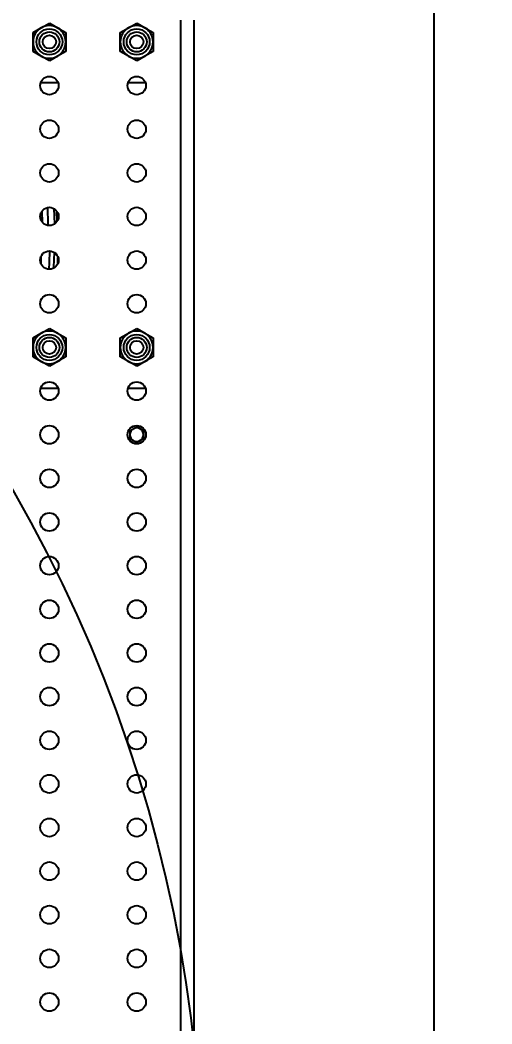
# Model space of a CAD drawing. Header units: inches. Extents: x 0 to 11, y 0 to 8.4.
# Drawn here: x 5.317 to 5.767, y 5.888 to 6.846 of the extents above; entities that cross this region are included whole.
import ezdxf

# ---------------------------------------------------------------- set-up
doc = ezdxf.new("R2010")
doc.units = ezdxf.units.IN
doc.header["$MEASUREMENT"] = 0
doc.header["$PDSIZE"] = -1
doc.layers.add('OBJ', color=50, linetype='Continuous')
doc.dimstyles.get("Standard").update_dxf_attribs({"dimtxt": 0.18, "dimasz": 0.18, "dimexe": 0.18, "dimexo": 0.0625, "dimgap": 0.09, "dimtad": 0, "dimtih": 1, "dimtoh": 1, "dimdec": 4, "dimzin": 0, "dimdsep": 46, "dimtxsty": 'Standard', "dimcen": 0.09, "dimadec": 0, "dimazin": 0, "dimtfac": 1, "dimtdec": 4, "dimtofl": 0, "dimtmove": 0, "dimatfit": 3, "dimfxl": 1, "dimtolj": 1, "dimtzin": 0, "dimarcsym": 0})

# ---------------------------------------------------------------- blocks, each defined once
blk = doc.blocks.new('*D8')
at = {"layer": 'Defpoints', "color": 0, "transparency": 16777216}
for p in [(5.7116, 7.07514), (5.7116, 4.36681), (9.6024, 4.36681)]:
    blk.add_point(p, dxfattribs=at)
at = {"layer": 'OBJ', "color": 0, "lineweight": -2, "transparency": 16777216}
for p, q in [((5.7616, 7.07514), (9.7274, 7.07514)), ((9.6024, 6.94514), (9.6024, 5.84348)), ((9.6024, 4.49681), (9.6024, 5.59848)), ((5.7616, 4.36681), (9.7274, 4.36681))]:
    blk.add_line(p, q, dxfattribs=at)
at = {"layer": 'OBJ', "color": 0, "transparency": 16777216}
for points in [[(9.58073, 6.94514), (9.62406, 6.94514), (9.6024, 7.07514)], [(9.58073, 4.49681), (9.62406, 4.49681), (9.6024, 4.36681)]]:
    blk.add_solid(points, dxfattribs=at)
at = {"layer": 'OBJ', "color": 0, "transparency": 16777216, "insert": (9.6024, 5.72098), "char_height": 0.125, "attachment_point": 5}
blk.add_mtext('\\A1;32.500000', dxfattribs=at)

msp = doc.modelspace()

# ---------------------------------------------------------------- linework, layer by layer
at = {"color": 7, "linetype": 'Continuous', "lineweight": 25}
for p, q in [((5.33670061, 6.83867584), (5.34451311, 6.84318639)), ((5.34451311, 6.84318639), (5.35232561, 6.83867584)), ((5.42003394, 6.83867584), (5.42784644, 6.84318639)), ((5.42784644, 6.84318639), (5.43565894, 6.83867584)), ((5.46951311, 6.84597753), (5.46951311, 4.59597753)), ((5.48242978, 6.84597753), (5.48242978, 4.59597753)), ((5.32888811, 6.83416529), (5.33670061, 6.83867584)), ((5.32888811, 6.82514419), (5.32888811, 6.83416529)), ((5.35232561, 6.83867584), (5.36013811, 6.83416529)), ((5.36013811, 6.83416529), (5.36013811, 6.82514419)), ((5.41222144, 6.83416529), (5.42003394, 6.83867584)), ((5.41222144, 6.82514419), (5.41222144, 6.83416529)), ((5.43565894, 6.83867584), (5.44347144, 6.83416529)), ((5.44347144, 6.83416529), (5.44347144, 6.82514419)), ((5.32888811, 6.8161231), (5.32888811, 6.82514419)), ((5.36013811, 6.82514419), (5.36013811, 6.8161231)), ((5.41222144, 6.8161231), (5.41222144, 6.82514419)), ((5.44347144, 6.82514419), (5.44347144, 6.8161231)), ((5.33670061, 6.81161255), (5.32888811, 6.8161231)), ((5.36013811, 6.8161231), (5.35232561, 6.81161255)), ((5.42003394, 6.81161255), (5.41222144, 6.8161231)), ((5.44347144, 6.8161231), (5.43565894, 6.81161255)), ((5.34451311, 6.807102), (5.33670061, 6.81161255)), ((5.35232561, 6.81161255), (5.34451311, 6.807102)), ((5.42784644, 6.807102), (5.42003394, 6.81161255)), ((5.43565894, 6.81161255), (5.42784644, 6.807102)), ((5.35289836, 6.78597753), (5.33612785, 6.78597753)), ((5.4362317, 6.78597753), (5.41946119, 6.78597753)), ((5.33721395, 6.66303655), (5.33762351, 6.65336201)), ((5.34873404, 6.66594216), (5.34930783, 6.65135998)), ((5.35183051, 6.65400588), (5.35153232, 6.66342253)), ((5.33650674, 6.61998954), (5.33636835, 6.61383023)), ((5.32888811, 6.54249863), (5.33670061, 6.54700918)), ((5.33670061, 6.54700918), (5.34451311, 6.55151972)), ((5.34451311, 6.55151972), (5.35232561, 6.54700918)), ((5.35232561, 6.54700918), (5.36013811, 6.54249863)), ((5.41222144, 6.54249863), (5.42003394, 6.54700918)), ((5.42003394, 6.54700918), (5.42784644, 6.55151972)), ((5.42784644, 6.55151972), (5.43565894, 6.54700918)), ((5.43565894, 6.54700918), (5.44347144, 6.54249863)), ((5.32888811, 6.53347753), (5.32888811, 6.54249863)), ((5.36013811, 6.54249863), (5.36013811, 6.53347753)), ((5.41222144, 6.53347753), (5.41222144, 6.54249863)), ((5.44347144, 6.54249863), (5.44347144, 6.53347753)), ((5.32888811, 6.52445643), (5.32888811, 6.53347753)), ((5.36013811, 6.53347753), (5.36013811, 6.52445643)), ((5.41222144, 6.52445643), (5.41222144, 6.53347753)), ((5.44347144, 6.53347753), (5.44347144, 6.52445643)), ((5.33670061, 6.51994588), (5.32888811, 6.52445643)), ((5.34451311, 6.51543533), (5.33670061, 6.51994588)), ((5.35232561, 6.51994588), (5.34451311, 6.51543533)), ((5.36013811, 6.52445643), (5.35232561, 6.51994588)), ((5.42003394, 6.51994588), (5.41222144, 6.52445643)), ((5.42784644, 6.51543533), (5.42003394, 6.51994588)), ((5.43565894, 6.51994588), (5.42784644, 6.51543533)), ((5.44347144, 6.52445643), (5.43565894, 6.51994588)), ((5.35289836, 6.49431086), (5.33612785, 6.49431086)), ((5.4362317, 6.49431086), (5.41946119, 6.49431086)), ((5.42133394, 6.45390419), (5.42784644, 6.45766418)), ((5.42133394, 6.45390419), (5.42133394, 6.4463842)), ((5.43435894, 6.45390419), (5.42784644, 6.45766418)), ((5.43435894, 6.45390419), (5.43435894, 6.4463842)), ((5.42133394, 6.4463842), (5.42784644, 6.44262421)), ((5.43435894, 6.4463842), (5.42784644, 6.44262421))]:
    msp.add_line(p, q, dxfattribs=at)
at = {"color": 7, "linetype": 'Continuous', "lineweight": 25, "flags": 128}
for points in [[(5.34336007, 6.6499755), (5.34333007, 6.65114184), (5.34292247, 6.66695731)], [(5.34435059, 6.60814038), (5.34461139, 6.6145017), (5.34505662, 6.62537596)], [(5.34895968, 6.62415065), (5.34855551, 6.61010489), (5.34852714, 6.60912064)], [(5.35245919, 6.6133946), (5.35250059, 6.6145017), (5.35268503, 6.6194404)]]:
    msp.add_lwpolyline(points, dxfattribs=at)
at = {"color": 7, "linetype": 'Continuous', "lineweight": 25}
for centre, radius in [((5.34451311, 6.82514419), 0.01236979), ((5.34451311, 6.82514419), 0.00954025), ((5.42784644, 6.82514419), 0.01236979), ((5.42784644, 6.82514419), 0.00954025), ((5.34451311, 6.82514419), 0.00636667), ((5.42784644, 6.82514419), 0.00636667), ((5.34451311, 6.78347753), 0.00875), ((5.42784644, 6.78347753), 0.00875), ((5.34451311, 6.74181086), 0.00875), ((5.42784644, 6.74181086), 0.00875), ((5.34451311, 6.70014419), 0.00875), ((5.42784644, 6.70014419), 0.00875), ((5.34451311, 6.65847753), 0.00875), ((5.42784644, 6.65847753), 0.00875), ((5.34451311, 6.61681086), 0.00875), ((5.42784644, 6.61681086), 0.00875), ((5.34451311, 6.57514419), 0.00875), ((5.42784644, 6.57514419), 0.00875), ((5.34451311, 6.53347753), 0.01236979), ((5.42784644, 6.53347753), 0.01236979), ((5.34451311, 6.53347753), 0.00954025), ((5.34451311, 6.53347753), 0.00636667), ((5.42784644, 6.53347753), 0.00954025), ((5.42784644, 6.53347753), 0.00636667), ((5.34451311, 6.49181086), 0.00875), ((5.42784644, 6.49181086), 0.00875), ((5.34451311, 6.45014419), 0.00875), ((5.42784644, 6.45014419), 0.00875), ((5.34451311, 6.40847753), 0.00875), ((5.42784644, 6.40847753), 0.00875), ((5.34451311, 6.36681086), 0.00875), ((5.42784644, 6.36681086), 0.00875), ((5.34451311, 6.32514419), 0.00875), ((5.42784644, 6.32514419), 0.00875), ((5.34451311, 6.28347753), 0.00875), ((5.42784644, 6.28347753), 0.00875), ((5.34451311, 6.24181086), 0.00875), ((5.42784644, 6.24181086), 0.00875), ((5.34451311, 6.20014419), 0.00875), ((5.42784644, 6.20014419), 0.00875), ((5.34451311, 6.15847753), 0.00875), ((5.42784644, 6.15847753), 0.00875), ((5.34451311, 6.11681086), 0.00875), ((5.42784644, 6.11681086), 0.00875), ((5.34451311, 6.07514419), 0.00875), ((5.42784644, 6.07514419), 0.00875), ((5.34451311, 6.03347753), 0.00875), ((5.42784644, 6.03347753), 0.00875), ((5.34451311, 5.99181086), 0.00875), ((5.42784644, 5.99181086), 0.00875), ((5.34451311, 5.95014419), 0.00875), ((5.42784644, 5.95014419), 0.00875), ((5.34451311, 5.90847753), 0.00875), ((5.42784644, 5.90847753), 0.00875)]:
    msp.add_circle(centre, radius, dxfattribs=at)
for centre, radius, start, end in [((5.34451311, 6.82514419), 0.015625, 120, 180), ((5.34451311, 6.82514419), 0.015625, 60, 120), ((5.34451311, 6.82514419), 0.015625, 0, 60), ((5.42784644, 6.82514419), 0.015625, 120, 180), ((5.42784644, 6.82514419), 0.015625, 60, 120), ((5.42784644, 6.82514419), 0.015625, 0, 60), ((5.34451311, 6.82514419), 0.015625, 180, 240), ((5.34451311, 6.82514419), 0.015625, 300, 0), ((5.42784644, 6.82514419), 0.015625, 180, 240), ((5.42784644, 6.82514419), 0.015625, 300, 0), ((5.34451311, 6.82514419), 0.015625, 240, 300), ((5.42784644, 6.82514419), 0.015625, 240, 300), ((5.34451311, 6.53347753), 0.015625, 120, 180), ((5.34451311, 6.53347753), 0.015625, 60, 120), ((5.34451311, 6.53347753), 0.015625, 0, 60), ((5.42784644, 6.53347753), 0.015625, 120, 180), ((5.42784644, 6.53347753), 0.015625, 60, 120), ((5.42784644, 6.53347753), 0.015625, 0, 60), ((5.34451311, 6.53347753), 0.015625, 180, 240), ((5.34451311, 6.53347753), 0.015625, 300, 0), ((5.42784644, 6.53347753), 0.015625, 180, 240), ((5.42784644, 6.53347753), 0.015625, 300, 0), ((5.34451311, 6.53347753), 0.015625, 240, 300), ((5.42784644, 6.53347753), 0.015625, 240, 300), ((5.42784644, 6.45014419), 0.0065125, 120, 180), ((5.42784644, 6.45014419), 0.0065125, 180, 240), ((5.42784644, 6.45014419), 0.0065125, 60, 120), ((5.42784644, 6.45014419), 0.0065125, 0, 60), ((5.42784644, 6.45014419), 0.0065125, 300, 0), ((5.42784644, 6.45014419), 0.0065125, 240, 300)]:
    msp.add_arc(centre, radius, start, end, dxfattribs=at)
at = {"layer": 'OBJ'}
msp.add_line((5.71159644, 7.07514419), (5.71159644, 4.36681086), dxfattribs=at)
msp.add_circle((4.13617956, 5.72097753), 1.35416667, dxfattribs=at)

# ---------------------------------------------------------------- dimensions: what is measured, and where the dimension line sits
dim = msp.add_linear_dim(base=(9.60239532, 4.36681086), p1=(5.71159644, 7.07514419), p2=(5.71159644, 4.36681086), angle=90, dimstyle='Standard', override={"dimtxt": 0.125, "dimasz": 0.13, "dimexe": 0.125, "dimexo": 0.05, "dimgap": 0.06, "dimdec": 6, "dimlfac": 12, "dimzin": 1, "dimadec": 2, "dimtdec": 2, "dimtzin": 1}, dxfattribs=at)
dim.commit()
dim.dimension.update_dxf_attribs({"geometry": '*D8', "text_midpoint": (9.60239532, 5.72097753)})

doc.saveas('drawing.dxf')
